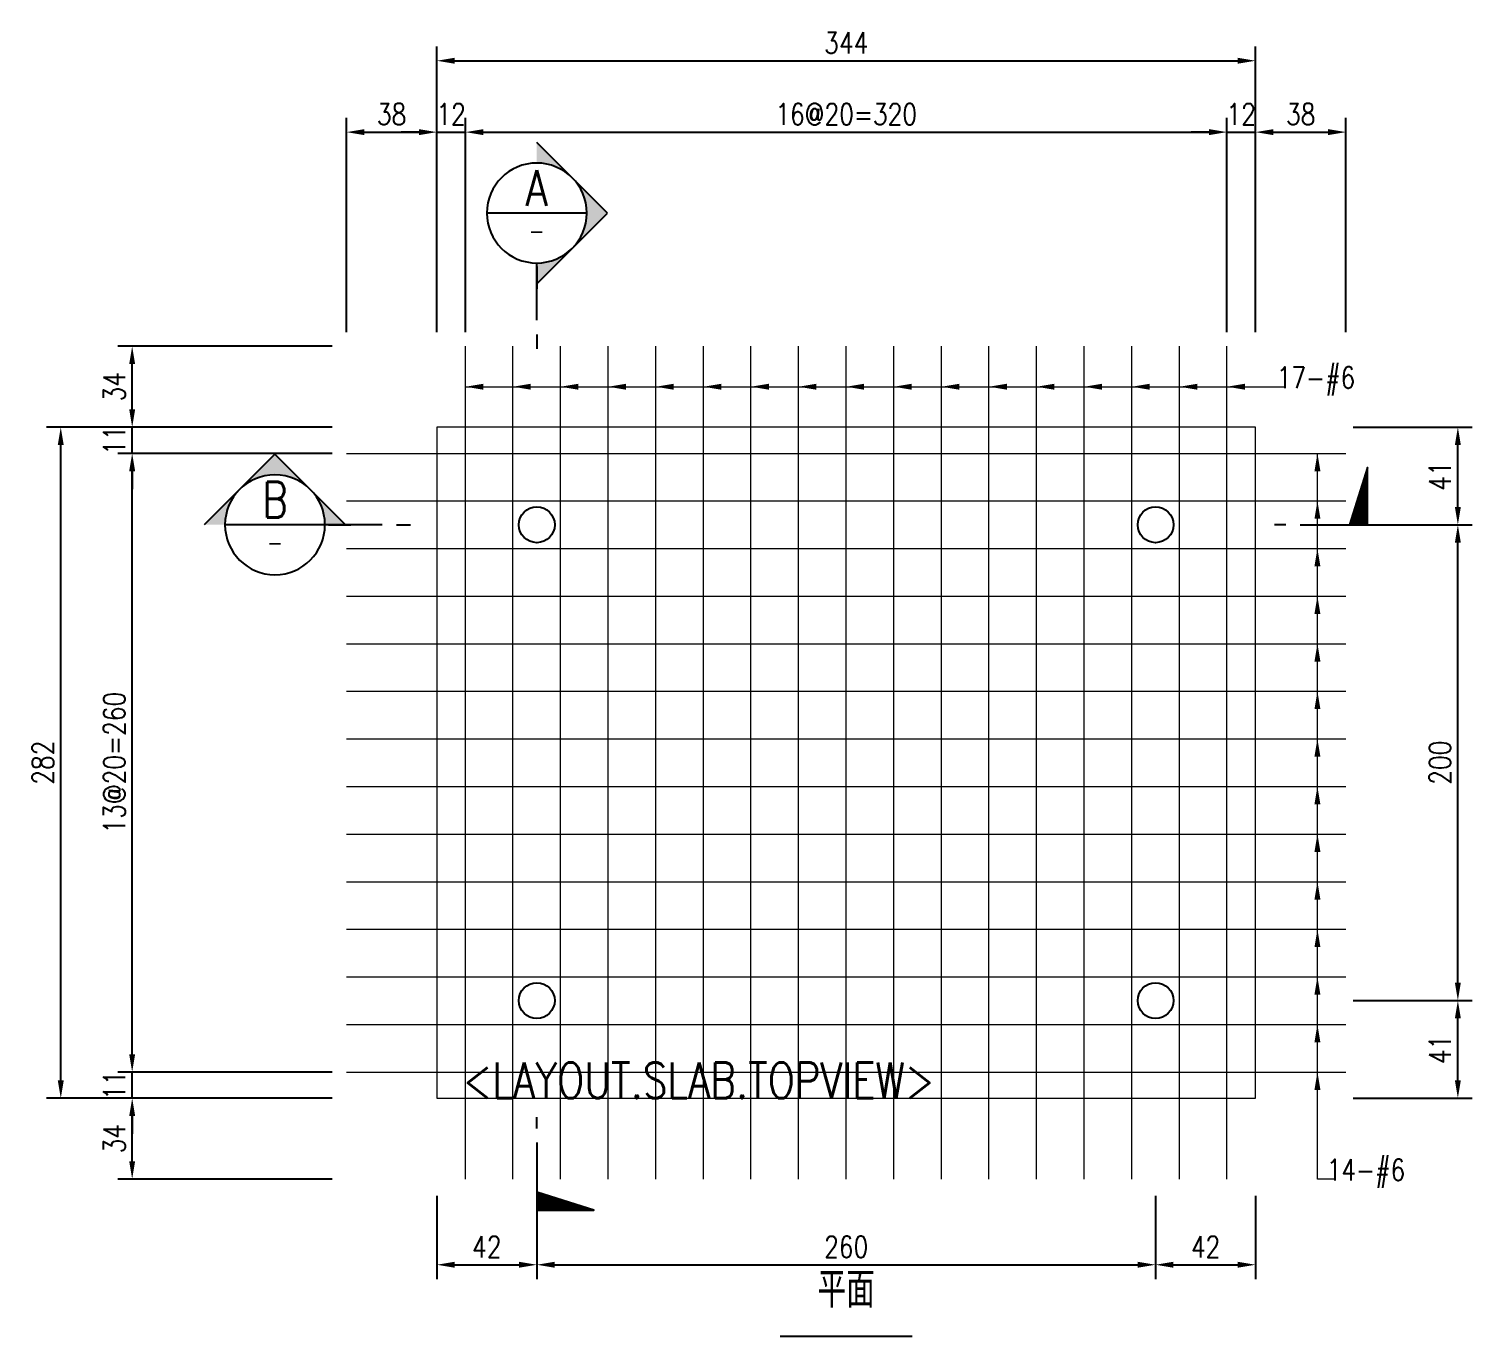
# Model space of a CAD drawing. Extents: x -4754 to 4964, y -19960 to 3841.
# Drawn here: x -447 to 160, y -9599 to -9050 of the extents above; entities that cross this region are included whole.
import ezdxf
from ezdxf.enums import TextEntityAlignment as Align

# ---------------------------------------------------------------- set-up
doc = ezdxf.new("R2010")
doc.units = 0
doc.header["$LTSCALE"] = 3
doc.layers.get('0').update_dxf_attribs({"linetype": 'CONTINUOUS'})
doc.layers.add('HB_0', color=7, linetype='CONTINUOUS', transparency=0.5)
for name, color, linetype in [('HB_DIM', 1, 'CONTINUOUS'), ('HB_TXT_CTEXT', 2, 'CONTINUOUS'), ('RCAD.PARM.Treatle', 2, 'CONTINUOUS'), ('剖面線', 1, 'CONTINUOUS'), ('鋼筋', 3, 'CONTINUOUS')]:
    doc.layers.add(name, color=color, linetype=linetype)
doc.styles.get("Standard").update_dxf_attribs({"font": 'ROMANS.shx', "width": 0.8, "bigfont": 'chineset.shx'})
doc.dimstyles.new('30', dxfattribs={"dimscale": 3, "dimtxt": 3, "dimasz": 2.5, "dimexe": 2, "dimexo": 2, "dimgap": 1, "dimtad": 1, "dimdsep": 46, "dimtxsty": 'Standard', "dimcen": 0, "dimclrd": 256, "dimclre": 256, "dimclrt": 2, "dimadec": 0, "dimazin": 0, "dimtfac": 1, "dimtix": 1, "dimtmove": 2, "dimatfit": 3, "dimfxl": 1, "dimtolj": 1, "dimtzin": 0, "dimarcsym": 0})

# ---------------------------------------------------------------- blocks, each defined once
blk = doc.blocks.new('slab_topview')
at = {"color": 4, "linetype": 'Continuous'}
blk.add_line((-27.76, 0), (27.76, 0), dxfattribs=at)
at = {"color": 4, "linetype": 'Continuous', "width": 0.8}
blk.add_text('平面', height=15, rotation=360, dxfattribs=at).set_placement((0, 19.66), align=Align.MIDDLE)
blk = doc.blocks.new('ST-n')
at = {"color": 2}
blk.add_line((-7, 0), (7, 0), dxfattribs=at)
blk.add_circle((0, 0), 7, dxfattribs=at)
at = {"color": 3, "width": 0.8}
blk.add_attdef('A', text='', height=5, dxfattribs=at).set_placement((0, 3.5), align=Align.MIDDLE)
at = {"color": 1, "width": 0.8}
blk.add_attdef('HB2002', text='', height=2.5, dxfattribs=at).set_placement((0, -2.5), align=Align.MIDDLE)
blk = doc.blocks.new('SEC2U0-n')
at = {"color": 2, "linetype": 'Continuous'}
for p, q in [((-9.9, 0), (0, 9.9)), ((0, 9.9), (9.9, 0)), ((-7.51, 0), (-10.62, 0))]:
    blk.add_line(p, q, dxfattribs=at)
at = {"color": 3}
for p, q in [((-17, 0), (-19, 0)), ((-15, 0), (-7, 0))]:
    blk.add_line(p, q, dxfattribs=at)
at = {"color": 2, "linetype": 'Continuous'}
blk.add_circle((0, 0), 7, dxfattribs=at)
for points in [[(0, 9.9), (-3.5, 6.06), (-4.95, 4.95), (-4.26, 5.55)], [(0, 9.9), (-1.81, 6.76), (-3.5, 6.06), (-1.81, 6.76)], [(0, 9.9), (0, 7), (-1.81, 6.76), (-0.91, 6.94)], [(0, 9.9), (3.5, 6.06), (4.95, 4.95), (4.26, 5.55)], [(0, 9.9), (1.81, 6.76), (3.5, 6.06), (1.81, 6.76)], [(0, 9.9), (0, 7), (1.81, 6.76), (0.91, 6.94)], [(-9.9, 0), (-6.06, 3.5), (-4.95, 4.95), (-5.55, 4.26)], [(9.9, 0), (6.06, 3.5), (4.95, 4.95), (5.55, 4.26)], [(-9.9, 0), (-6.76, 1.81), (-6.06, 3.5), (-6.76, 1.81)], [(9.9, 0), (6.76, 1.81), (6.06, 3.5), (6.76, 1.81)], [(-9.9, 0), (-7, 0), (-6.76, 1.81), (-6.94, 0.91)], [(9.9, 0), (7, 0), (6.76, 1.81), (6.94, 0.91)]]:
    blk.add_solid(points, dxfattribs=at)
blk = doc.blocks.new('*X3')
at = {"color": 0, "linetype": 'Continuous'}
for p, q in [((82.71, 269.21), (84.43, 270.93)), ((82.89, 269.21), (84.69, 271.01)), ((83.06, 269.21), (84.94, 271.09)), ((83.24, 269.21), (85.2, 271.17)), ((83.42, 269.21), (85.46, 271.25)), ((83.59, 269.21), (85.71, 271.33)), ((83.77, 269.21), (85.97, 271.41)), ((83.95, 269.21), (86.23, 271.49)), ((84.12, 269.21), (86.49, 271.57)), ((84.3, 269.21), (86.74, 271.65)), ((84.48, 269.21), (86.93, 271.66)), ((84.65, 269.21), (86.93, 271.48)), ((84.83, 269.21), (86.93, 271.31)), ((85.01, 269.21), (86.93, 271.13)), ((85.19, 269.21), (86.93, 270.95)), ((79, 269.21), (79.03, 269.24)), ((79.17, 269.21), (79.29, 269.32)), ((79.35, 269.21), (79.54, 269.4)), ((79.53, 269.21), (79.8, 269.48)), ((79.71, 269.21), (80.06, 269.56)), ((79.88, 269.21), (80.31, 269.64)), ((80.06, 269.21), (80.57, 269.72)), ((80.24, 269.21), (80.83, 269.8)), ((80.41, 269.21), (81.09, 269.88)), ((80.59, 269.21), (81.34, 269.96)), ((80.77, 269.21), (81.6, 270.04)), ((80.94, 269.21), (81.86, 270.12)), ((81.12, 269.21), (82.11, 270.2)), ((81.3, 269.21), (82.37, 270.29)), ((81.47, 269.21), (82.63, 270.37)), ((81.65, 269.21), (82.89, 270.45)), ((81.83, 269.21), (83.14, 270.53)), ((82, 269.21), (83.4, 270.61)), ((82.18, 269.21), (83.66, 270.69)), ((82.36, 269.21), (83.91, 270.77)), ((82.53, 269.21), (84.17, 270.85)), ((85.36, 269.21), (86.93, 270.78)), ((85.54, 269.21), (86.93, 270.6)), ((85.72, 269.21), (86.93, 270.42)), ((85.89, 269.21), (86.93, 270.25)), ((86.07, 269.21), (86.93, 270.07)), ((86.25, 269.21), (86.93, 269.89)), ((86.42, 269.21), (86.93, 269.72)), ((86.6, 269.21), (86.93, 269.54)), ((86.78, 269.21), (86.93, 269.36))]:
    blk.add_line(p, q, dxfattribs=at)
blk = doc.blocks.new('SEND-n')
at = {"color": 3}
for p, q in [((9.44, 0), (0, 0)), ((11.42, 0), (13, 0))]:
    blk.add_line(p, q, dxfattribs=at)
at = {"color": 2, "linetype": 'Continuous'}
blk.add_lwpolyline([(0, 0), (0, 8), (2.5, 0)], close=True, dxfattribs=at)
at = {"color": 2, "linetype": 'Continuous', "rotation": 270}
blk.add_blockref('*X3', (-269.21, 86.93), dxfattribs=at)
blk = doc.blocks.new('m_Arrow_U_rebar')
at = {"color": 1, "linetype": 'Continuous'}
blk.add_solid([(-1.25, -7.5), (0, 0), (1.25, -7.5)], dxfattribs=at)
blk = doc.blocks.new('rebar_num')
at = {"color": 0, "linetype": 'Continuous', "width": 0.8}
blk.add_attdef('A', text='', height=9, dxfattribs=at).set_placement((-3.13, 3.87), align=Align.MIDDLE_LEFT)
blk = doc.blocks.new('*D63')
at = {"layer": 'HB_DIM', "linetype": 'Continuous', "lineweight": -2}
for p, q in [((-275.2, -9177.3), (-275.2, -9057.3)), ((68.8, -9177.3), (68.8, -9057.3)), ((-267.7, -9063.3), (61.3, -9063.3))]:
    blk.add_line(p, q, dxfattribs=at)
at = {"layer": 'HB_DIM'}
for points in [[(-267.7, -9062.05), (-267.7, -9064.55), (-275.2, -9063.3)], [(61.3, -9064.55), (61.3, -9062.05), (68.8, -9063.3)]]:
    blk.add_solid(points, dxfattribs=at)
at = {"layer": 'HB_DIM', "color": 2, "linetype": 'Continuous', "insert": (-103.2, -9055.8), "char_height": 9, "attachment_point": 5, "rotation": 0}
blk.add_mtext('\\A1;344', dxfattribs=at)
blk = doc.blocks.new('*D64')
at = {"layer": 'HB_DIM', "linetype": 'Continuous', "lineweight": -2}
for p, q in [((-313.2, -9177.3), (-313.2, -9087.3)), ((-275.2, -9177.3), (-275.2, -9087.3)), ((-305.7, -9093.3), (-282.7, -9093.3))]:
    blk.add_line(p, q, dxfattribs=at)
at = {"layer": 'HB_DIM'}
for points in [[(-305.7, -9092.05), (-305.7, -9094.55), (-313.2, -9093.3)], [(-282.7, -9094.55), (-282.7, -9092.05), (-275.2, -9093.3)]]:
    blk.add_solid(points, dxfattribs=at)
at = {"layer": 'HB_DIM', "color": 2, "linetype": 'Continuous', "insert": (-294.2, -9085.8), "char_height": 9, "attachment_point": 5, "rotation": 0}
blk.add_mtext('\\A1;38', dxfattribs=at)
blk = doc.blocks.new('*D65')
at = {"layer": 'HB_DIM', "linetype": 'Continuous', "lineweight": -2}
for p, q in [((-275.2, -9177.3), (-275.2, -9087.3)), ((-263.2, -9177.3), (-263.2, -9087.3)), ((-282.7, -9093.3), (-290.2, -9093.3)), ((-275.2, -9093.3), (-263.2, -9093.3)), ((-255.7, -9093.3), (-248.2, -9093.3))]:
    blk.add_line(p, q, dxfattribs=at)
at = {"layer": 'HB_DIM'}
for points in [[(-282.7, -9094.55), (-282.7, -9092.05), (-275.2, -9093.3)], [(-255.7, -9092.05), (-255.7, -9094.55), (-263.2, -9093.3)]]:
    blk.add_solid(points, dxfattribs=at)
at = {"layer": 'HB_DIM', "color": 2, "linetype": 'Continuous', "insert": (-269.2, -9085.8), "char_height": 9, "attachment_point": 5, "rotation": 0}
blk.add_mtext('\\A1;12', dxfattribs=at)
blk = doc.blocks.new('*D66')
at = {"layer": 'HB_DIM', "linetype": 'Continuous', "lineweight": -2}
for p, q in [((-263.2, -9177.3), (-263.2, -9087.3)), ((56.8, -9177.3), (56.8, -9087.3)), ((-255.7, -9093.3), (49.3, -9093.3))]:
    blk.add_line(p, q, dxfattribs=at)
at = {"layer": 'HB_DIM'}
for points in [[(-255.7, -9092.05), (-255.7, -9094.55), (-263.2, -9093.3)], [(49.3, -9094.55), (49.3, -9092.05), (56.8, -9093.3)]]:
    blk.add_solid(points, dxfattribs=at)
at = {"layer": 'HB_DIM', "color": 2, "linetype": 'Continuous', "insert": (-103.2, -9085.8), "char_height": 9, "attachment_point": 5, "rotation": 0}
blk.add_mtext('\\A1;16@20=320', dxfattribs=at)
blk = doc.blocks.new('*D67')
at = {"layer": 'HB_DIM', "linetype": 'Continuous', "lineweight": -2}
for p, q in [((56.8, -9177.3), (56.8, -9087.3)), ((68.8, -9177.3), (68.8, -9087.3)), ((49.3, -9093.3), (41.8, -9093.3)), ((56.8, -9093.3), (68.8, -9093.3)), ((76.3, -9093.3), (83.8, -9093.3))]:
    blk.add_line(p, q, dxfattribs=at)
at = {"layer": 'HB_DIM'}
for points in [[(49.3, -9094.55), (49.3, -9092.05), (56.8, -9093.3)], [(76.3, -9092.05), (76.3, -9094.55), (68.8, -9093.3)]]:
    blk.add_solid(points, dxfattribs=at)
at = {"layer": 'HB_DIM', "color": 2, "linetype": 'Continuous', "insert": (62.8, -9085.8), "char_height": 9, "attachment_point": 5, "rotation": 0}
blk.add_mtext('\\A1;12', dxfattribs=at)
blk = doc.blocks.new('*D68')
at = {"layer": 'HB_DIM', "linetype": 'Continuous', "lineweight": -2}
for p, q in [((68.8, -9177.3), (68.8, -9087.3)), ((106.8, -9177.3), (106.8, -9087.3)), ((76.3, -9093.3), (99.3, -9093.3))]:
    blk.add_line(p, q, dxfattribs=at)
at = {"layer": 'HB_DIM'}
for points in [[(76.3, -9092.05), (76.3, -9094.55), (68.8, -9093.3)], [(99.3, -9094.55), (99.3, -9092.05), (106.8, -9093.3)]]:
    blk.add_solid(points, dxfattribs=at)
at = {"layer": 'HB_DIM', "color": 2, "linetype": 'Continuous', "insert": (87.8, -9085.8), "char_height": 9, "attachment_point": 5, "rotation": 0}
blk.add_mtext('\\A1;38', dxfattribs=at)
blk = doc.blocks.new('m_Arrow_L_rebar')
at = {"color": 1, "linetype": 'Continuous', "extrusion": (0, 0, -1)}
blk.add_solid([(-7.5, 1.25), (0, 0), (-7.5, -1.25)], dxfattribs=at)
blk = doc.blocks.new('*D69')
at = {"layer": 'HB_DIM', "linetype": 'Continuous', "lineweight": -2}
for p, q in [((-319.2, -9217.3), (-439.2, -9217.3)), ((-433.2, -9491.8), (-433.2, -9224.8)), ((-319.2, -9499.3), (-439.2, -9499.3))]:
    blk.add_line(p, q, dxfattribs=at)
at = {"layer": 'HB_DIM'}
for points in [[(-431.95, -9224.8), (-434.45, -9224.8), (-433.2, -9217.3)], [(-434.45, -9491.8), (-431.95, -9491.8), (-433.2, -9499.3)]]:
    blk.add_solid(points, dxfattribs=at)
at = {"layer": 'HB_DIM', "color": 2, "linetype": 'Continuous', "insert": (-440.7, -9358.3), "char_height": 9, "attachment_point": 5, "rotation": 90}
blk.add_mtext('\\A1;282', dxfattribs=at)
blk = doc.blocks.new('*D70')
at = {"layer": 'HB_DIM', "linetype": 'Continuous', "lineweight": -2}
for p, q in [((-319.2, -9499.3), (-409.2, -9499.3)), ((-403.2, -9525.8), (-403.2, -9506.8)), ((-319.2, -9533.3), (-409.2, -9533.3))]:
    blk.add_line(p, q, dxfattribs=at)
at = {"layer": 'HB_DIM'}
for points in [[(-401.95, -9506.8), (-404.45, -9506.8), (-403.2, -9499.3)], [(-404.45, -9525.8), (-401.95, -9525.8), (-403.2, -9533.3)]]:
    blk.add_solid(points, dxfattribs=at)
at = {"layer": 'HB_DIM', "color": 2, "linetype": 'Continuous', "insert": (-410.7, -9516.3), "char_height": 9, "attachment_point": 5, "rotation": 90}
blk.add_mtext('\\A1;34', dxfattribs=at)
blk = doc.blocks.new('*D71')
at = {"layer": 'HB_DIM', "linetype": 'Continuous', "lineweight": -2}
for p, q in [((-403.2, -9480.8), (-403.2, -9473.3)), ((-319.2, -9488.3), (-409.2, -9488.3)), ((-403.2, -9499.3), (-403.2, -9488.3)), ((-319.2, -9499.3), (-409.2, -9499.3)), ((-403.2, -9506.8), (-403.2, -9514.3))]:
    blk.add_line(p, q, dxfattribs=at)
at = {"layer": 'HB_DIM'}
for points in [[(-404.45, -9480.8), (-401.95, -9480.8), (-403.2, -9488.3)], [(-401.95, -9506.8), (-404.45, -9506.8), (-403.2, -9499.3)]]:
    blk.add_solid(points, dxfattribs=at)
at = {"layer": 'HB_DIM', "color": 2, "linetype": 'Continuous', "insert": (-410.7, -9493.8), "char_height": 9, "attachment_point": 5, "rotation": 90}
blk.add_mtext('\\A1;11', dxfattribs=at)
blk = doc.blocks.new('*D72')
at = {"layer": 'HB_DIM', "linetype": 'Continuous', "lineweight": -2}
for p, q in [((-319.2, -9228.3), (-409.2, -9228.3)), ((-403.2, -9480.8), (-403.2, -9235.8)), ((-319.2, -9488.3), (-409.2, -9488.3))]:
    blk.add_line(p, q, dxfattribs=at)
at = {"layer": 'HB_DIM'}
for points in [[(-401.95, -9235.8), (-404.45, -9235.8), (-403.2, -9228.3)], [(-404.45, -9480.8), (-401.95, -9480.8), (-403.2, -9488.3)]]:
    blk.add_solid(points, dxfattribs=at)
at = {"layer": 'HB_DIM', "color": 2, "linetype": 'Continuous', "insert": (-410.7, -9358.3), "char_height": 9, "attachment_point": 5, "rotation": 90}
blk.add_mtext('\\A1;13@20=260', dxfattribs=at)
blk = doc.blocks.new('*D73')
at = {"layer": 'HB_DIM', "linetype": 'Continuous', "lineweight": -2}
for p, q in [((-403.2, -9209.8), (-403.2, -9202.3)), ((-319.2, -9217.3), (-409.2, -9217.3)), ((-403.2, -9228.3), (-403.2, -9217.3)), ((-319.2, -9228.3), (-409.2, -9228.3)), ((-403.2, -9235.8), (-403.2, -9243.3))]:
    blk.add_line(p, q, dxfattribs=at)
at = {"layer": 'HB_DIM'}
for points in [[(-404.45, -9209.8), (-401.95, -9209.8), (-403.2, -9217.3)], [(-401.95, -9235.8), (-404.45, -9235.8), (-403.2, -9228.3)]]:
    blk.add_solid(points, dxfattribs=at)
at = {"layer": 'HB_DIM', "color": 2, "linetype": 'Continuous', "insert": (-410.7, -9222.8), "char_height": 9, "attachment_point": 5, "rotation": 90}
blk.add_mtext('\\A1;11', dxfattribs=at)
blk = doc.blocks.new('*D74')
at = {"layer": 'HB_DIM', "linetype": 'Continuous', "lineweight": -2}
for p, q in [((-319.2, -9183.3), (-409.2, -9183.3)), ((-403.2, -9209.8), (-403.2, -9190.8)), ((-319.2, -9217.3), (-409.2, -9217.3))]:
    blk.add_line(p, q, dxfattribs=at)
at = {"layer": 'HB_DIM'}
for points in [[(-401.95, -9190.8), (-404.45, -9190.8), (-403.2, -9183.3)], [(-404.45, -9209.8), (-401.95, -9209.8), (-403.2, -9217.3)]]:
    blk.add_solid(points, dxfattribs=at)
at = {"layer": 'HB_DIM', "color": 2, "linetype": 'Continuous', "insert": (-410.7, -9200.3), "char_height": 9, "attachment_point": 5, "rotation": 90}
blk.add_mtext('\\A1;34', dxfattribs=at)
blk = doc.blocks.new('slab_PVC')
at = {"layer": 'RCAD.PARM.Treatle', "color": 4, "linetype": 'Continuous'}
blk.add_circle((0, 0), 7.53, dxfattribs=at)
blk = doc.blocks.new('*D75')
at = {"layer": 'HB_DIM', "linetype": 'Continuous', "lineweight": -2}
for p, q in [((-275.2, -9540.3), (-275.2, -9575.3)), ((-233.2, -9540.3), (-233.2, -9575.3)), ((-267.7, -9569.3), (-240.7, -9569.3))]:
    blk.add_line(p, q, dxfattribs=at)
at = {"layer": 'HB_DIM'}
for points in [[(-267.7, -9568.05), (-267.7, -9570.55), (-275.2, -9569.3)], [(-240.7, -9570.55), (-240.7, -9568.05), (-233.2, -9569.3)]]:
    blk.add_solid(points, dxfattribs=at)
at = {"layer": 'HB_DIM', "color": 2, "linetype": 'Continuous', "insert": (-254.2, -9561.8), "char_height": 9, "attachment_point": 5, "rotation": 0}
blk.add_mtext('\\A1;42', dxfattribs=at)
blk = doc.blocks.new('*D76')
at = {"layer": 'HB_DIM', "linetype": 'Continuous', "lineweight": -2}
for p, q in [((-233.2, -9540.3), (-233.2, -9575.3)), ((26.8, -9540.3), (26.8, -9575.3)), ((-225.7, -9569.3), (19.3, -9569.3))]:
    blk.add_line(p, q, dxfattribs=at)
at = {"layer": 'HB_DIM'}
for points in [[(-225.7, -9568.05), (-225.7, -9570.55), (-233.2, -9569.3)], [(19.3, -9570.55), (19.3, -9568.05), (26.8, -9569.3)]]:
    blk.add_solid(points, dxfattribs=at)
at = {"layer": 'HB_DIM', "color": 2, "linetype": 'Continuous', "insert": (-103.2, -9561.8), "char_height": 9, "attachment_point": 5, "rotation": 0}
blk.add_mtext('\\A1;260', dxfattribs=at)
blk = doc.blocks.new('*D77')
at = {"layer": 'HB_DIM', "linetype": 'Continuous', "lineweight": -2}
for p, q in [((26.8, -9540.3), (26.8, -9575.3)), ((68.8, -9540.3), (68.8, -9575.3)), ((34.3, -9569.3), (61.3, -9569.3))]:
    blk.add_line(p, q, dxfattribs=at)
at = {"layer": 'HB_DIM'}
for points in [[(34.3, -9568.05), (34.3, -9570.55), (26.8, -9569.3)], [(61.3, -9570.55), (61.3, -9568.05), (68.8, -9569.3)]]:
    blk.add_solid(points, dxfattribs=at)
at = {"layer": 'HB_DIM', "color": 2, "linetype": 'Continuous', "insert": (47.8, -9561.8), "char_height": 9, "attachment_point": 5, "rotation": 0}
blk.add_mtext('\\A1;42', dxfattribs=at)
blk = doc.blocks.new('*D78')
at = {"layer": 'HB_DIM', "linetype": 'Continuous', "lineweight": -2}
for p, q in [((109.8, -9458.3), (159.8, -9458.3)), ((153.8, -9491.8), (153.8, -9465.8)), ((109.8, -9499.3), (159.8, -9499.3))]:
    blk.add_line(p, q, dxfattribs=at)
at = {"layer": 'HB_DIM'}
for points in [[(155.05, -9465.8), (152.55, -9465.8), (153.8, -9458.3)], [(152.55, -9491.8), (155.05, -9491.8), (153.8, -9499.3)]]:
    blk.add_solid(points, dxfattribs=at)
at = {"layer": 'HB_DIM', "color": 2, "linetype": 'Continuous', "insert": (146.3, -9478.8), "char_height": 9, "attachment_point": 5, "rotation": 90}
blk.add_mtext('\\A1;41', dxfattribs=at)
blk = doc.blocks.new('*D79')
at = {"layer": 'HB_DIM', "linetype": 'Continuous', "lineweight": -2}
for p, q in [((109.8, -9258.3), (159.8, -9258.3)), ((153.8, -9450.8), (153.8, -9265.8)), ((109.8, -9458.3), (159.8, -9458.3))]:
    blk.add_line(p, q, dxfattribs=at)
at = {"layer": 'HB_DIM'}
for points in [[(155.05, -9265.8), (152.55, -9265.8), (153.8, -9258.3)], [(152.55, -9450.8), (155.05, -9450.8), (153.8, -9458.3)]]:
    blk.add_solid(points, dxfattribs=at)
at = {"layer": 'HB_DIM', "color": 2, "linetype": 'Continuous', "insert": (146.3, -9358.3), "char_height": 9, "attachment_point": 5, "rotation": 90}
blk.add_mtext('\\A1;200', dxfattribs=at)
blk = doc.blocks.new('*D80')
at = {"layer": 'HB_DIM', "linetype": 'Continuous', "lineweight": -2}
for p, q in [((109.8, -9217.3), (159.8, -9217.3)), ((153.8, -9250.8), (153.8, -9224.8)), ((109.8, -9258.3), (159.8, -9258.3))]:
    blk.add_line(p, q, dxfattribs=at)
at = {"layer": 'HB_DIM'}
for points in [[(155.05, -9224.8), (152.55, -9224.8), (153.8, -9217.3)], [(152.55, -9250.8), (155.05, -9250.8), (153.8, -9258.3)]]:
    blk.add_solid(points, dxfattribs=at)
at = {"layer": 'HB_DIM', "color": 2, "linetype": 'Continuous', "insert": (146.3, -9237.8), "char_height": 9, "attachment_point": 5, "rotation": 90}
blk.add_mtext('\\A1;41', dxfattribs=at)

msp = doc.modelspace()

# ---------------------------------------------------------------- linework, layer by layer
at = {"layer": 'HB_0', "lineweight": 5}
msp.add_lwpolyline([(-275.201, -9499.303), (68.799, -9499.303), (68.799, -9217.303), (-275.201, -9217.303), (-275.201, -9499.303)], dxfattribs=at)
at = {"layer": 'HB_DIM', "lineweight": 5}
msp.add_line((-263.201, -9200.303, 9.09), (80.799, -9200.303, 9.09), dxfattribs=at)
msp.add_polyline3d([(101.799, -9533.303, 11), (94.799, -9533.303, 11), (94.799, -9228.303, 11)], dxfattribs=at)
at = {"layer": '鋼筋', "lineweight": 5}
for p, q in [((-263.201, -9354.303, 9.09), (-263.201, -9183.303, 9.09)), ((-243.201, -9354.303, 9.09), (-243.201, -9183.303, 9.09)), ((-223.201, -9354.303, 9.09), (-223.201, -9183.303, 9.09)), ((-203.201, -9354.303, 9.09), (-203.201, -9183.303, 9.09)), ((-183.201, -9354.303, 9.09), (-183.201, -9183.303, 9.09)), ((-163.201, -9354.303, 9.09), (-163.201, -9183.303, 9.09)), ((-143.201, -9354.303, 9.09), (-143.201, -9183.303, 9.09)), ((-123.201, -9354.303, 9.09), (-123.201, -9183.303, 9.09)), ((-103.201, -9354.303, 9.09), (-103.201, -9183.303, 9.09)), ((-83.201, -9354.303, 9.09), (-83.201, -9183.303, 9.09)), ((-63.201, -9354.303, 9.09), (-63.201, -9183.303, 9.09)), ((-43.201, -9354.303, 9.09), (-43.201, -9183.303, 9.09)), ((-23.201, -9354.303, 9.09), (-23.201, -9183.303, 9.09)), ((-3.201, -9354.303, 9.09), (-3.201, -9183.303, 9.09)), ((16.799, -9354.303, 9.09), (16.799, -9183.303, 9.09)), ((36.799, -9354.303, 9.09), (36.799, -9183.303, 9.09)), ((56.799, -9354.303, 9.09), (56.799, -9183.303, 9.09)), ((-313.201, -9228.303, 11), (-112.201, -9228.303, 11)), ((-112.201, -9228.303, 11), (-103.201, -9228.303, 11)), ((-103.201, -9228.303, 11), (-94.201, -9228.303, 11)), ((-94.201, -9228.303, 11), (106.799, -9228.303, 11)), ((-313.201, -9248.303, 11), (-112.201, -9248.303, 11)), ((-112.201, -9248.303, 11), (-103.201, -9248.303, 11)), ((-103.201, -9248.303, 11), (-94.201, -9248.303, 11)), ((-94.201, -9248.303, 11), (106.799, -9248.303, 11)), ((-313.201, -9268.303, 11), (-112.201, -9268.303, 11)), ((-112.201, -9268.303, 11), (-103.201, -9268.303, 11)), ((-103.201, -9268.303, 11), (-94.201, -9268.303, 11)), ((-94.201, -9268.303, 11), (106.799, -9268.303, 11)), ((-313.201, -9288.303, 11), (-112.201, -9288.303, 11)), ((-112.201, -9288.303, 11), (-103.201, -9288.303, 11)), ((-103.201, -9288.303, 11), (-94.201, -9288.303, 11)), ((-94.201, -9288.303, 11), (106.799, -9288.303, 11)), ((-313.201, -9308.303, 11), (-112.201, -9308.303, 11)), ((-112.201, -9308.303, 11), (-103.201, -9308.303, 11)), ((-103.201, -9308.303, 11), (-94.201, -9308.303, 11)), ((-94.201, -9308.303, 11), (106.799, -9308.303, 11)), ((-313.201, -9328.303, 11), (-112.201, -9328.303, 11)), ((-112.201, -9328.303, 11), (-103.201, -9328.303, 11)), ((-103.201, -9328.303, 11), (-94.201, -9328.303, 11)), ((-94.201, -9328.303, 11), (106.799, -9328.303, 11)), ((-313.201, -9348.303, 11), (-112.201, -9348.303, 11)), ((-112.201, -9348.303, 11), (-103.201, -9348.303, 11)), ((-103.201, -9348.303, 11), (-94.201, -9348.303, 11)), ((-94.201, -9348.303, 11), (106.799, -9348.303, 11)), ((-263.201, -9358.303, 9.09), (-263.201, -9354.303, 9.09)), ((-243.201, -9358.303, 9.09), (-243.201, -9354.303, 9.09)), ((-223.201, -9358.303, 9.09), (-223.201, -9354.303, 9.09)), ((-203.201, -9358.303, 9.09), (-203.201, -9354.303, 9.09)), ((-183.201, -9358.303, 9.09), (-183.201, -9354.303, 9.09)), ((-163.201, -9358.303, 9.09), (-163.201, -9354.303, 9.09)), ((-143.201, -9358.303, 9.09), (-143.201, -9354.303, 9.09)), ((-123.201, -9358.303, 9.09), (-123.201, -9354.303, 9.09)), ((-103.201, -9358.303, 9.09), (-103.201, -9354.303, 9.09)), ((-83.201, -9358.303, 9.09), (-83.201, -9354.303, 9.09)), ((-63.201, -9358.303, 9.09), (-63.201, -9354.303, 9.09)), ((-43.201, -9358.303, 9.09), (-43.201, -9354.303, 9.09)), ((-23.201, -9358.303, 9.09), (-23.201, -9354.303, 9.09)), ((-3.201, -9358.303, 9.09), (-3.201, -9354.303, 9.09)), ((16.799, -9358.303, 9.09), (16.799, -9354.303, 9.09)), ((36.799, -9358.303, 9.09), (36.799, -9354.303, 9.09)), ((56.799, -9358.303, 9.09), (56.799, -9354.303, 9.09)), ((-263.201, -9362.303, 9.09), (-263.201, -9358.303, 9.09)), ((-263.201, -9533.303, 9.09), (-263.201, -9362.303, 9.09)), ((-243.201, -9362.303, 9.09), (-243.201, -9358.303, 9.09)), ((-243.201, -9533.303, 9.09), (-243.201, -9362.303, 9.09)), ((-223.201, -9362.303, 9.09), (-223.201, -9358.303, 9.09)), ((-223.201, -9533.303, 9.09), (-223.201, -9362.303, 9.09)), ((-203.201, -9362.303, 9.09), (-203.201, -9358.303, 9.09)), ((-203.201, -9533.303, 9.09), (-203.201, -9362.303, 9.09)), ((-183.201, -9362.303, 9.09), (-183.201, -9358.303, 9.09)), ((-183.201, -9533.303, 9.09), (-183.201, -9362.303, 9.09)), ((-163.201, -9362.303, 9.09), (-163.201, -9358.303, 9.09)), ((-163.201, -9533.303, 9.09), (-163.201, -9362.303, 9.09)), ((-143.201, -9362.303, 9.09), (-143.201, -9358.303, 9.09)), ((-143.201, -9533.303, 9.09), (-143.201, -9362.303, 9.09)), ((-123.201, -9362.303, 9.09), (-123.201, -9358.303, 9.09)), ((-123.201, -9533.303, 9.09), (-123.201, -9362.303, 9.09)), ((-103.201, -9362.303, 9.09), (-103.201, -9358.303, 9.09)), ((-103.201, -9533.303, 9.09), (-103.201, -9362.303, 9.09)), ((-83.201, -9362.303, 9.09), (-83.201, -9358.303, 9.09)), ((-83.201, -9533.303, 9.09), (-83.201, -9362.303, 9.09)), ((-63.201, -9362.303, 9.09), (-63.201, -9358.303, 9.09)), ((-63.201, -9533.303, 9.09), (-63.201, -9362.303, 9.09)), ((-43.201, -9362.303, 9.09), (-43.201, -9358.303, 9.09)), ((-43.201, -9533.303, 9.09), (-43.201, -9362.303, 9.09)), ((-23.201, -9362.303, 9.09), (-23.201, -9358.303, 9.09)), ((-23.201, -9533.303, 9.09), (-23.201, -9362.303, 9.09)), ((-3.201, -9362.303, 9.09), (-3.201, -9358.303, 9.09)), ((-3.201, -9533.303, 9.09), (-3.201, -9362.303, 9.09)), ((16.799, -9362.303, 9.09), (16.799, -9358.303, 9.09)), ((16.799, -9533.303, 9.09), (16.799, -9362.303, 9.09)), ((36.799, -9362.303, 9.09), (36.799, -9358.303, 9.09)), ((36.799, -9533.303, 9.09), (36.799, -9362.303, 9.09)), ((56.799, -9362.303, 9.09), (56.799, -9358.303, 9.09)), ((56.799, -9533.303, 9.09), (56.799, -9362.303, 9.09)), ((-313.201, -9368.303, 11), (-112.201, -9368.303, 11)), ((-112.201, -9368.303, 11), (-103.201, -9368.303, 11)), ((-103.201, -9368.303, 11), (-94.201, -9368.303, 11)), ((-94.201, -9368.303, 11), (106.799, -9368.303, 11)), ((-313.201, -9388.303, 11), (-112.201, -9388.303, 11)), ((-112.201, -9388.303, 11), (-103.201, -9388.303, 11)), ((-103.201, -9388.303, 11), (-94.201, -9388.303, 11)), ((-94.201, -9388.303, 11), (106.799, -9388.303, 11)), ((-313.201, -9408.303, 11), (-112.201, -9408.303, 11)), ((-112.201, -9408.303, 11), (-103.201, -9408.303, 11)), ((-103.201, -9408.303, 11), (-94.201, -9408.303, 11)), ((-94.201, -9408.303, 11), (106.799, -9408.303, 11)), ((-313.201, -9428.303, 11), (-112.201, -9428.303, 11)), ((-112.201, -9428.303, 11), (-103.201, -9428.303, 11)), ((-103.201, -9428.303, 11), (-94.201, -9428.303, 11)), ((-94.201, -9428.303, 11), (106.799, -9428.303, 11)), ((-313.201, -9448.303, 11), (-112.201, -9448.303, 11)), ((-112.201, -9448.303, 11), (-103.201, -9448.303, 11)), ((-103.201, -9448.303, 11), (-94.201, -9448.303, 11)), ((-94.201, -9448.303, 11), (106.799, -9448.303, 11)), ((-313.201, -9468.303, 11), (-112.201, -9468.303, 11)), ((-112.201, -9468.303, 11), (-103.201, -9468.303, 11)), ((-103.201, -9468.303, 11), (-94.201, -9468.303, 11)), ((-94.201, -9468.303, 11), (106.799, -9468.303, 11)), ((-313.201, -9488.303, 11), (-112.201, -9488.303, 11)), ((-112.201, -9488.303, 11), (-103.201, -9488.303, 11)), ((-103.201, -9488.303, 11), (-94.201, -9488.303, 11)), ((-94.201, -9488.303, 11), (106.799, -9488.303, 11))]:
    msp.add_line(p, q, dxfattribs=at)

# ---------------------------------------------------------------- block references
at = {"layer": 'HB_0', "color": 0, "linetype": 'Continuous'}
for p in [(-233.201, -9258.303, 20), (26.799, -9258.303, 20), (-233.201, -9458.303, 20), (26.799, -9458.303, 20)]:
    msp.add_blockref('slab_PVC', p, dxfattribs=at)
at = {"layer": 'HB_DIM', "linetype": 'Continuous'}
for name, p in [('m_Arrow_L_rebar', (-263.201, -9200.303, 9.09)), ('m_Arrow_L_rebar', (-243.201, -9200.303, 9.09)), ('m_Arrow_L_rebar', (-223.201, -9200.303, 9.09)), ('m_Arrow_L_rebar', (-203.201, -9200.303, 9.09)), ('m_Arrow_L_rebar', (-183.201, -9200.303, 9.09)), ('m_Arrow_L_rebar', (-163.201, -9200.303, 9.09)), ('m_Arrow_L_rebar', (-143.201, -9200.303, 9.09)), ('m_Arrow_L_rebar', (-123.201, -9200.303, 9.09)), ('m_Arrow_L_rebar', (-103.201, -9200.303, 9.09)), ('m_Arrow_L_rebar', (-83.201, -9200.303, 9.09)), ('m_Arrow_L_rebar', (-63.201, -9200.303, 9.09)), ('m_Arrow_L_rebar', (-43.201, -9200.303, 9.09)), ('m_Arrow_L_rebar', (-23.201, -9200.303, 9.09)), ('m_Arrow_L_rebar', (-3.201, -9200.303, 9.09)), ('m_Arrow_L_rebar', (16.799, -9200.303, 9.09)), ('m_Arrow_L_rebar', (36.799, -9200.303, 9.09)), ('m_Arrow_L_rebar', (56.799, -9200.303, 9.09)), ('m_Arrow_U_rebar', (94.799, -9228.303, 11)), ('m_Arrow_U_rebar', (94.799, -9248.303, 11)), ('m_Arrow_U_rebar', (94.799, -9268.303, 11)), ('m_Arrow_U_rebar', (94.799, -9288.303, 11)), ('m_Arrow_U_rebar', (94.799, -9308.303, 11)), ('m_Arrow_U_rebar', (94.799, -9328.303, 11)), ('m_Arrow_U_rebar', (94.799, -9348.303, 11)), ('m_Arrow_U_rebar', (94.799, -9368.303, 11)), ('m_Arrow_U_rebar', (94.799, -9388.303, 11)), ('m_Arrow_U_rebar', (94.799, -9408.303, 11)), ('m_Arrow_U_rebar', (94.799, -9428.303, 11)), ('m_Arrow_U_rebar', (94.799, -9448.303, 11)), ('m_Arrow_U_rebar', (94.799, -9468.303, 11)), ('m_Arrow_U_rebar', (94.799, -9488.303, 11))]:
    msp.add_blockref(name, p, dxfattribs=at)
at = {"layer": 'HB_TXT_CTEXT', "color": 0, "linetype": 'Continuous'}
ref = msp.add_blockref('rebar_num', (80.799, -9200.303, 9.09), dxfattribs=at)
ref.add_attrib('A', '17-#6', dxfattribs={"layer": '0', "linetype": 'Continuous', "height": 9, "width": 0.8}).set_placement((77.67, -9196.432, 9.09), align=Align.MIDDLE_LEFT)
ref = msp.add_blockref('rebar_num', (101.799, -9533.303, 11), dxfattribs=at)
ref.add_attrib('A', '14-#6', dxfattribs={"layer": '0', "linetype": 'Continuous', "height": 9, "width": 0.8}).set_placement((98.67, -9529.432, 11), align=Align.MIDDLE_LEFT)
at = {"layer": 'HB_TXT_CTEXT', "color": 0, "linetype": 'Continuous', "rotation": 360}
msp.add_blockref('slab_topview', (-103.201, -9599.303), dxfattribs=at)
at = {"layer": '剖面線', "linetype": 'Continuous', "xscale": -3.000000000160651, "yscale": 2.999999999925704, "zscale": 3}
for name, p, rotation in [('SEC2U0-n', (-233.201, -9127.303), 269.9999999991219), ('SEC2U0-n', (-343.201, -9258.303), 359.9999999991219), ('SEND-n', (115.799, -9258.303), 359.9999999991219), ('SEND-n', (-233.201, -9546.303), 269.9999999991219)]:
    msp.add_blockref(name, p, dxfattribs=dict(at, rotation=rotation))
at = {"layer": '剖面線', "linetype": 'Continuous'}
ref = msp.add_blockref('ST-n', (-233.201, -9127.303), dxfattribs=dict(at, xscale=-3.000000000160651, yscale=2.999999999925704, zscale=3, rotation=359.9999999991219))
ref.add_attrib('HB2002', '-', dxfattribs={"layer": '0', "color": 1, "height": 7.5, "width": 0.8}).set_placement((-233.201, -9134.803), align=Align.MIDDLE)
ref.add_attrib('A', 'A', dxfattribs={"layer": '0', "color": 3, "height": 15, "width": 0.8}).set_placement((-233.201, -9116.803), align=Align.MIDDLE)
ref = msp.add_blockref('ST-n', (-343.201, -9258.303), dxfattribs=dict(at, xscale=-3.000000000160651, yscale=2.999999999925704, zscale=3, rotation=359.9999999991219))
ref.add_attrib('HB2002', '-', dxfattribs={"layer": '0', "color": 1, "height": 7.5, "width": 0.8}).set_placement((-343.201, -9265.803), align=Align.MIDDLE)
ref.add_attrib('A', 'B', dxfattribs={"layer": '0', "color": 3, "height": 15, "width": 0.8}).set_placement((-343.201, -9247.803), align=Align.MIDDLE)

# ---------------------------------------------------------------- texts
at = {"layer": 'RCAD.PARM.Treatle', "color": 6, "linetype": 'Continuous', "width": 0.8}
msp.add_text('<LAYOUT.SLAB.TOPVIEW>', height=15, rotation=360, dxfattribs=at).set_placement((-165.201, -9491.803), align=Align.MIDDLE)

# ---------------------------------------------------------------- dimensions: what is measured, and where the dimension line sits
at = {"layer": 'HB_DIM', "linetype": 'Continuous'}
for base, p1, p2, angle, override, picture, middle in [((68.799, -9063.303), (-275.201, -9183.303), (68.799, -9183.303), 0, {"dimpost": '<>'}, '*D63', (-103.201, -9055.803)), ((-275.201, -9093.303), (-313.201, -9183.303, 11), (-275.201, -9183.303), 0, {"dimpost": '<>'}, '*D64', (-294.201, -9085.803)), ((-263.201, -9093.303), (-275.201, -9183.303), (-263.201, -9183.303, 9.09), 0, {"dimpost": '<>'}, '*D65', (-269.201, -9085.803)), ((68.799, -9093.303), (56.799, -9183.303, 9.09), (68.799, -9183.303), 0, {"dimpost": '<>'}, '*D67', (62.799, -9085.803)), ((106.799, -9093.303), (68.799, -9183.303), (106.799, -9183.303, 11), 0, {"dimpost": '<>'}, '*D68', (87.799, -9085.803)), ((-403.201, -9183.303), (-313.201, -9217.303), (-313.201, -9183.303, 9.09), 90, {"dimtad": 4, "dimpost": '<>'}, '*D74', (-410.701, -9200.303)), ((-403.201, -9217.303), (-313.201, -9228.303, 11), (-313.201, -9217.303), 90, {"dimtad": 4, "dimpost": '<>'}, '*D73', (-410.701, -9222.803)), ((-433.201, -9217.303), (-313.201, -9499.303), (-313.201, -9217.303), 90, {"dimtad": 4, "dimpost": '<>'}, '*D69', (-440.701, -9358.303)), ((153.799, -9217.303), (103.799, -9258.303, 20), (103.799, -9217.303), 90, {"dimtad": 4, "dimpost": '<>'}, '*D80', (146.299, -9237.803)), ((153.799, -9258.303), (103.799, -9458.303, 20), (103.799, -9258.303, 20), 90, {"dimtad": 4, "dimpost": '<>'}, '*D79', (146.299, -9358.303)), ((153.799, -9458.303), (103.799, -9499.303), (103.799, -9458.303, 20), 90, {"dimtad": 4, "dimpost": '<>'}, '*D78', (146.299, -9478.803)), ((-403.201, -9488.303), (-313.201, -9499.303), (-313.201, -9488.303, 11), 90, {"dimtad": 4, "dimpost": '<>'}, '*D71', (-410.701, -9493.803)), ((-403.201, -9499.303), (-313.201, -9533.303, 9.09), (-313.201, -9499.303), 90, {"dimtad": 4, "dimpost": '<>'}, '*D70', (-410.701, -9516.303)), ((-233.201, -9569.303), (-275.201, -9534.303), (-233.201, -9534.303, 20), 0, {"dimpost": '<>'}, '*D75', (-254.201, -9561.803)), ((26.799, -9569.303), (-233.201, -9534.303, 20), (26.799, -9534.303, 20), 0, {"dimpost": '<>'}, '*D76', (-103.201, -9561.803)), ((68.799, -9569.303), (26.799, -9534.303, 20), (68.799, -9534.303), 0, {"dimpost": '<>'}, '*D77', (47.799, -9561.803))]:
    dim = msp.add_linear_dim(base=base, p1=p1, p2=p2, angle=angle, dimstyle='30', override=override, dxfattribs=at)
    dim.commit()
    dim.dimension.update_dxf_attribs({"geometry": picture, "text_midpoint": middle})
for base, p1, p2, angle, text, override, picture, middle in [((56.799, -9093.303), (-263.201, -9183.303, 9.09), (56.799, -9183.303, 9.09), 0, '16@20=<>', {"dimpost": '<>'}, '*D66', (-103.201, -9085.803)), ((-403.201, -9228.303), (-313.201, -9488.303, 11), (-313.201, -9228.303, 11), 90, '13@20=<>', {"dimtad": 4, "dimpost": '<>'}, '*D72', (-410.701, -9358.303))]:
    dim = msp.add_linear_dim(base=base, p1=p1, p2=p2, angle=angle, text=text, dimstyle='30', override=override, dxfattribs=at)
    dim.commit()
    dim.dimension.update_dxf_attribs({"geometry": picture, "text_midpoint": middle})

doc.saveas('drawing.dxf')
